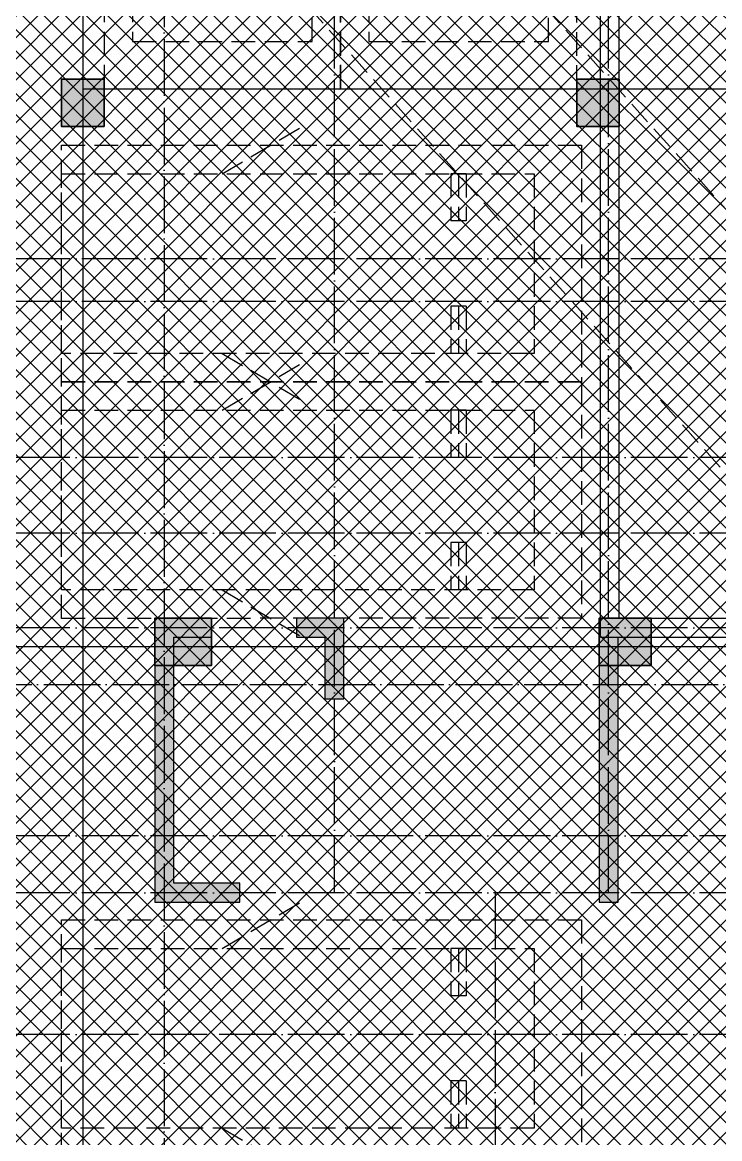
# Model space of a CAD drawing. Extents: x 27938 to 1507990, y 110129 to 923079.
# Drawn here: x 659291 to 666667, y 575229 to 587029 of the extents above; entities that cross this region are included whole.
import ezdxf
from ezdxf.xclip import XClip

# ---------------------------------------------------------------- set-up
doc = ezdxf.new("R2010")
doc.units = 0
doc.header["$LTSCALE"] = 1000
doc.header["$MEASUREMENT"] = 0
doc.header["$XCLIPFRAME"] = 0
for name, pattern in [('__DASH', [0.35, 0.25, -0.1]), ('DASH', [0.35, 0.25, -0.1]), ('DOTE', [2.42, 2, -0.2, 0.02, -0.2])]:
    doc.linetypes.add(name, pattern=pattern)
for name, color, linetype in [('----建筑底图', 8, 'Continuous'), ('COLUMN', 9, 'Continuous'), ('DOTE', 1, 'Continuous'), ('HS-A-停车位（标准）', 9, 'Continuous'), ('HS-A-墙-砖', 2, 'Continuous'), ('PUB_HATCH', 8, 'Continuous')]:
    doc.layers.add(name, color=color, linetype=linetype)
doc.layers.add('填充', color=251, linetype='Continuous', lineweight=5)
doc.layers.add('砼柱', color=2, linetype='Continuous', lineweight=35)

# ---------------------------------------------------------------- blocks, each defined once
blk = doc.blocks.new('A$C25A378E3')
at = {"layer": 'HS-A-停车位（标准）', "color": 0, "linetype": 'DASH'}
for p, q in [((300, 4280), (800, 4280)), ((300, 4280), (300, 4120)), ((800, 4280), (800, 4120)), ((1700, 4280), (2200, 4280)), ((1700, 4280), (1700, 4120)), ((2200, 4280), (2200, 4120)), ((300, 4200), (800, 4200)), ((1700, 4200), (2200, 4200)), ((300, 4120), (800, 4120)), ((1700, 4120), (2200, 4120)), ((300, 1700), (-200, 2550)), ((2200, 1700), (2700, 2550))]:
    blk.add_line(p, q, dxfattribs=at)
for points in [[(0, 5500), (2500, 5500), (2500, 0), (0, 0)], [(300, 5000), (2200, 5000), (2200, 0), (300, 0)]]:
    blk.add_lwpolyline(points, close=True, dxfattribs=at)
blk = doc.blocks.new('GFDGFSDFGD')
at = {"layer": 'PUB_HATCH'}
for points in [[(421117, 373024), (420517, 373024), (420517, 370024), (421417, 370024), (421417, 370224), (420717, 370224), (420717, 372824), (421117, 372824)], [(422017, 373024), (422017, 372824), (422317, 372824), (422317, 372174), (422517, 372174), (422517, 373024)], [(425767, 373024), (425217, 373024), (425217, 370024), (425417, 370024), (425417, 372824), (425767, 372824)]]:
    blk.add_hatch(color=0, dxfattribs=at).paths.add_polyline_path(points)
at = {"layer": 'COLUMN', "color": 0}
for p, q in [((421117, 373024), (420517, 373024)), ((420517, 373024), (420517, 370024)), ((421117, 372824), (421117, 373024)), ((422017, 373024), (422017, 372824)), ((422517, 373024), (422017, 373024)), ((422517, 372174), (422517, 373024)), ((425767, 373024), (425217, 373024)), ((425217, 373024), (425217, 370024)), ((425767, 372824), (425767, 373024)), ((420717, 370224), (420717, 372824)), ((420717, 372824), (421117, 372824)), ((422017, 372824), (422317, 372824)), ((422317, 372824), (422317, 372174)), ((425417, 370024), (425417, 372824)), ((425417, 372824), (425767, 372824)), ((422317, 372174), (422517, 372174)), ((421417, 370224), (420717, 370224)), ((421417, 370024), (421417, 370224)), ((420517, 370024), (421417, 370024)), ((425217, 370024), (425417, 370024))]:
    blk.add_line(p, q, dxfattribs=at)
blk = doc.blocks.new('A$C74D73064')
at = {"layer": 'PUB_HATCH'}
for points in [[(-13520, 67722.3), (-13970, 67722.3), (-13970, 67222.3), (-13520, 67222.3)], [(-8070, 67722.3), (-8520, 67722.3), (-8520, 67222.3), (-8070, 67222.3)], [(-12383.2, 62022.3), (-12983.2, 62022.3), (-12983.2, 61522.3), (-12383.2, 61522.3)], [(-8283.2, 61522.3), (-7733.2, 61522.3), (-7733.2, 62022.3), (-8283.2, 62022.3)]]:
    blk.add_hatch(color=0, dxfattribs=at).paths.add_polyline_path(points)
at = {"layer": '填充'}
h = blk.add_hatch(dxfattribs=at)
h.set_pattern_fill('ANSI37', color=0, scale=100, style=0)
h.set_pattern_definition([(45, (-58932.6, 57522.26), (-112.2532, 112.2532), []), (135, (-58932.6, 57522.26), (-112.2532, -112.2532), [])])
h.paths.add_polyline_path([(-1883.2, 67422.3), (-1883.3, 65922.3), (-4383.2, 65922.3), (-4383.2, 63622.3), (-1883.2, 63622.3), (-1883.2, 61422.5), (-6483.1, 61422.5), (-6483.1, 58222.5), (-1733.2, 58222.5), (-1733.2, 57522.3), (966.8, 57522.3), (966.8, 59622.3), (1116.8, 59622.2), (1116.8, 61422.4), (1116.8, 61422.5), (1116.8, 67422.3)], flags=16)
h.paths.add_polyline_path([(28617.1, 63622.3), (28617.1, 65922.3), (26117.1, 65922.3), (26117.1, 67422.3), (23117.1, 67422.3), (23116.8, 61422.5), (18516.8, 61422.5), (18516.8, 58222.5), (23266.8, 58222.5), (23266.8, 57522.3), (25966.8, 57522.3), (25966.8, 59622.3), (26416.8, 59622.3), (26416.8, 61422.5), (26116.8, 61422.5), (26117.1, 63622.3)], flags=16)
h.paths.add_polyline_path([(-14883.2, 70322.3), (39116.7, 70322.3), (39116.7, 50822.3), (-14883.2, 50822.3)])
at = {"layer": 'DOTE', "color": 0}
for p, q in [((-13745, 128076.6), (-13745, 3986.3)), ((-13745, 67619.3), (186069.2, 67619.3)), ((186069.2, 61719.3), (-82096.5, 61719.3))]:
    blk.add_line(p, q, dxfattribs=at)
at = {"layer": 'HS-A-墙-砖', "color": 0}
for p, q in [((-8270, 61822.3), (-8270, 72619.3)), ((-8070, 62022.3), (-8070, 72619.3)), ((-8070, 62022.3), (-6383.2, 62022.3)), ((-8270, 61822.3), (-6383.2, 61822.3))]:
    blk.add_line(p, q, dxfattribs=at)
at = {"layer": 'PUB_HATCH', "color": 0}
for points in [[(-13520, 67722.3), (-13970, 67722.3), (-13970, 67222.3), (-13520, 67222.3)], [(-8070, 67722.3), (-8520, 67722.3), (-8520, 67222.3), (-8070, 67222.3)], [(-12383.2, 62022.3), (-12983.2, 62022.3), (-12983.2, 61522.3), (-12383.2, 61522.3)], [(-8283.2, 61522.3), (-7733.2, 61522.3), (-7733.2, 62022.3), (-8283.2, 62022.3)]]:
    blk.add_lwpolyline(points, close=True, dxfattribs=at)
at = {"layer": '砼柱', "color": 0, "lineweight": 35}
for points in [[(-13520, 67722.3), (-13970, 67722.3), (-13970, 67222.3), (-13520, 67222.3)], [(-8070, 67722.3), (-8520, 67722.3), (-8520, 67222.3), (-8070, 67222.3)], [(-12383.2, 62022.3), (-12983.2, 62022.3), (-12983.2, 61522.3), (-12383.2, 61522.3)], [(-8283.2, 61522.3), (-7733.2, 61522.3), (-7733.2, 62022.3), (-8283.2, 62022.3)]]:
    blk.add_lwpolyline(points, close=True, dxfattribs=at)
at = {"color": 169}
blk.add_blockref('GFDGFSDFGD', (-433499.8, -311001.5), dxfattribs=at)
at = {"layer": 'HS-A-停车位（标准）', "color": 169, "linetype": 'DASH', "xscale": -0.9999999999999996, "rotation": 179.9993559612105}
for p in [(-13519.9, 73119.3), (-11019.9, 73119.3)]:
    blk.add_blockref('A$C25A378E3', p, dxfattribs=at)
at = {"layer": 'HS-A-停车位（标准）', "color": 169, "linetype": 'DASH', "rotation": 270.0006440387873}
for p in [(-13970, 67022.2), (-13970, 64522.2), (-13970, 58833.5)]:
    blk.add_blockref('A$C25A378E3', p, dxfattribs=at)
blk = doc.blocks.new('HFHFTHFD')
at = {"layer": 'DOTE', "color": 0, "linetype": 'DOTE', "ltscale": 0.3}
for p, q in [((420617, 612949), (420617, 593449)), ((422417, 601749), (422417, 612949)), ((425317, 601749), (425317, 612949)), ((472617, 608449), (418617, 608449)), ((472617, 607999), (418617, 607999)), ((472617, 606349), (418617, 606349)), ((472617, 605549), (418617, 605549)), ((472617, 604549), (418617, 604549)), ((418617, 603949), (472617, 603949)), ((472617, 602349), (418617, 602349)), ((472617, 601749), (418617, 601749)), ((424117, 601749), (424117, 593449)), ((472617, 600249), (418617, 600249))]:
    blk.add_line(p, q, dxfattribs=at)

msp = doc.modelspace()

# ---------------------------------------------------------------- linework, layer by layer
at = {"color": 8, "linetype": '__DASH'}
for p, q in [((672041.6, 576328.9), (654719, 595683)), ((674541.8, 576328.9), (657219.2, 595683))]:
    msp.add_line(p, q, dxfattribs=at)

# ---------------------------------------------------------------- block references
at = {"layer": '----建筑底图', "color": 169}
ref = msp.add_blockref('A$C74D73064', (673675, 518706.7), dxfattribs=at)
XClip(ref).set_block_clipping_path([(-14883.2465648082, 50822.2568892687), (39116.7403027331, 70322.2568880918)])
at = {"layer": '----建筑底图', "color": 8}
msp.add_blockref('GFDGFSDFGD', (240175.2, 207705.2), dxfattribs=at)
at = {"color": 169}
msp.add_blockref('HFHFTHFD', (240175.2, -23919.9), dxfattribs=at)

doc.saveas('drawing.dxf')
